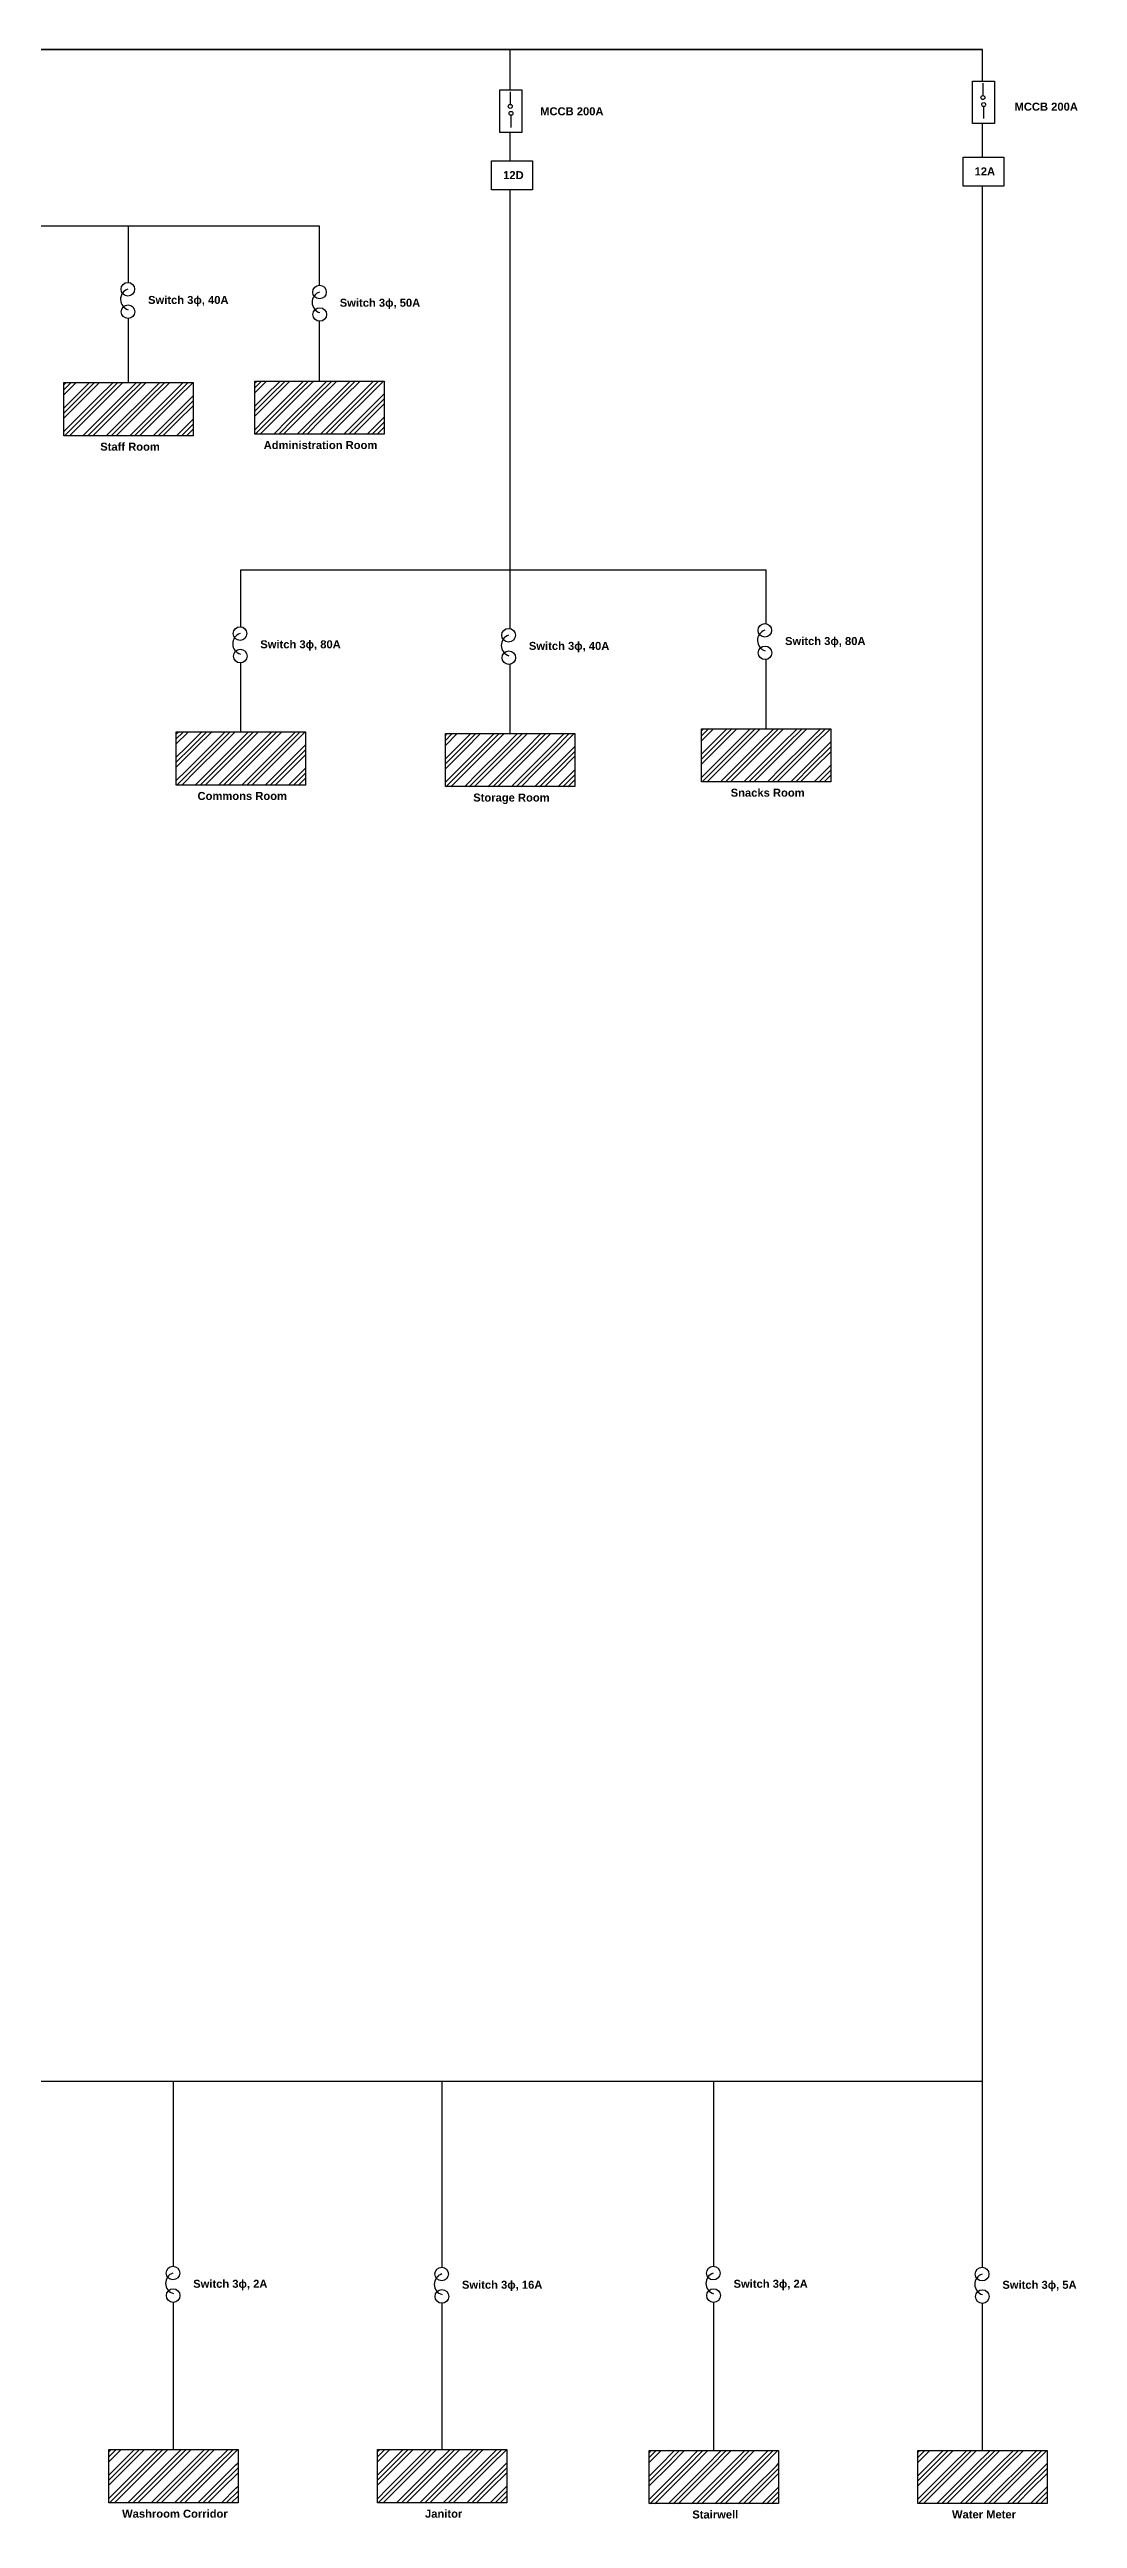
# Model space of a CAD drawing. Header units: inches. Extents: x -5920 to -969, y -5452 to -771.
# Drawn here: x -2768 to -969, y -5448 to -1129 of the extents above; entities that cross this region are included whole.
import ezdxf

# ---------------------------------------------------------------- set-up
doc = ezdxf.new("R2010")
doc.units = ezdxf.units.IN
doc.header["$MEASUREMENT"] = 0
doc.styles.get("Standard").update_dxf_attribs({"font": 'arialbd.ttf'})

msp = doc.modelspace()

# ---------------------------------------------------------------- hatches: boundary and pattern name
at = {"true_color": 0xc7c8ca}
h = msp.add_hatch(dxfattribs=at)
h.set_pattern_fill('GOST_GROUND', color=9, scale=2.891733)
h.set_pattern_definition([(45, (10934.677, 5990.882), (40.895287, 0), [57.83467]), (45, (10943.352, 5990.882), (40.895287, 0), [57.83467]), (45, (10952.027, 5990.882), (40.895287, 0), [57.83467])])
h.paths.add_polyline_path([(-2516.3, -1711.9), (-2742.5, -1711.9), (-2742.5, -1804.8), (-2516.3, -1804.8)])
h = msp.add_hatch(dxfattribs=at)
h.set_pattern_fill('GOST_GROUND', color=9, scale=2.891733)
h.set_pattern_definition([(45, (11268.307, 5993.722), (40.895287, 0), [57.83467]), (45, (11276.982, 5993.722), (40.895287, 0), [57.83467]), (45, (11285.657, 5993.722), (40.895287, 0), [57.83467])])
h.paths.add_polyline_path([(-2182.7, -1709), (-2408.9, -1709), (-2408.9, -1801.9), (-2182.7, -1801.9)])
h = msp.add_hatch(dxfattribs=at)
h.set_pattern_fill('GOST_GROUND', color=9, scale=2.891733)
h.set_pattern_definition([(45, (11130.96, 5379.9), (40.895287, 0), [57.83467]), (45, (11139.635, 5379.9), (40.895287, 0), [57.83467]), (45, (11148.31, 5379.9), (40.895287, 0), [57.83467])])
h.paths.add_polyline_path([(-2320.1, -2322.9), (-2546.3, -2322.9), (-2546.3, -2415.8), (-2320.1, -2415.8)])
h = msp.add_hatch(dxfattribs=at)
h.set_pattern_fill('GOST_GROUND', color=9, scale=2.891733)
h.set_pattern_definition([(45, (11601.827, 5377.066), (40.895287, 0), [57.83467]), (45, (11610.502, 5377.066), (40.895287, 0), [57.83467]), (45, (11619.177, 5377.066), (40.895287, 0), [57.83467])])
h.paths.add_polyline_path([(-1849.2, -2325.7), (-2075.4, -2325.7), (-2075.4, -2418.6), (-1849.2, -2418.6)])
h = msp.add_hatch(dxfattribs=at)
h.set_pattern_fill('GOST_GROUND', color=9, scale=2.891733)
h.set_pattern_definition([(45, (12050, 5385.565), (40.895287, 0), [57.83467]), (45, (12058.677, 5385.565), (40.895287, 0), [57.83467]), (45, (12067.352, 5385.565), (40.895287, 0), [57.83467])])
h.paths.add_polyline_path([(-1401, -2317.2), (-1627.2, -2317.2), (-1627.2, -2410.1), (-1401, -2410.1)])
h = msp.add_hatch(dxfattribs=at)
h.set_pattern_fill('GOST_GROUND', color=9, scale=2.891733)
h.set_pattern_definition([(45, (11013.194, 2374.96), (40.895287, 0), [57.83467]), (45, (11021.87, 2374.96), (40.895287, 0), [57.83467]), (45, (11030.544, 2374.96), (40.895287, 0), [57.83467])])
h.paths.add_polyline_path([(-2437.8, -5327.8), (-2664, -5327.8), (-2664, -5420.7), (-2437.8, -5420.7)])
h = msp.add_hatch(dxfattribs=at)
h.set_pattern_fill('GOST_GROUND', color=9, scale=2.891733)
h.set_pattern_definition([(45, (11483.253, 2374.96), (40.895287, 0), [57.83467]), (45, (11491.928, 2374.96), (40.895287, 0), [57.83467]), (45, (11500.603, 2374.96), (40.895287, 0), [57.83467])])
h.paths.add_polyline_path([(-1967.8, -5327.8), (-2194, -5327.8), (-2194, -5420.7), (-1967.8, -5420.7)])
h = msp.add_hatch(dxfattribs=at)
h.set_pattern_fill('GOST_GROUND', color=9, scale=2.891733)
h.set_pattern_definition([(45, (11958.366, 2373.578), (40.895287, 0), [57.83467]), (45, (11967.04, 2373.578), (40.895287, 0), [57.83467]), (45, (11975.716, 2373.578), (40.895287, 0), [57.83467])])
h.paths.add_polyline_path([(-1492.6, -5329.2), (-1718.8, -5329.2), (-1718.8, -5422.1), (-1492.6, -5422.1)])
h = msp.add_hatch(dxfattribs=at)
h.set_pattern_fill('GOST_GROUND', color=9, scale=2.891733)
h.set_pattern_definition([(45, (12428.425, 2373.836), (40.895287, 0), [57.83467]), (45, (12437.1, 2373.836), (40.895287, 0), [57.83467]), (45, (12445.775, 2373.836), (40.895287, 0), [57.83467])])
h.paths.add_polyline_path([(-1022.6, -5328.9), (-1248.8, -5328.9), (-1248.8, -5421.8), (-1022.6, -5421.8)])

# ---------------------------------------------------------------- linework, layer by layer
at = {"lineweight": 35}
msp.add_line((-5806.1, -1128.7), (-1135.4, -1128.7), dxfattribs=at)
at = {"lineweight": 30}
for p, q in [((-1962, -1199.6), (-1962, -1128.7)), ((-1135.4, -1184.3), (-1135.4, -1128.7)), ((-1962, -1323.9), (-1962, -1273.9)), ((-1135.4, -1317.3), (-1135.4, -1258.5)), ((-1962, -2141.9), (-1962, -1374.6)), ((-1135.4, -5008.6), (-1135.4, -1368)), ((-2295.5, -1438.2), (-4045.1, -1438.2)), ((-2629.2, -1536.5), (-2629.2, -1438.2)), ((-2295.5, -1541.3), (-2295.5, -1438.2)), ((-2629.2, -1711.7), (-2629.2, -1599.4)), ((-2295.5, -1708.9), (-2295.5, -1604.3)), ((-2432.9, -2039.3), (-1513.8, -2039.3)), ((-2432.9, -2138.9), (-2432.9, -2039.3)), ((-1513.8, -2133.4), (-1513.8, -2039.3)), ((-2432.9, -2322.7), (-2432.9, -2201.8)), ((-1513.8, -2317), (-1513.8, -2196)), ((-1962, -2325.5), (-1962, -2204.5)), ((-4719, -4682.8), (-1135.4, -4682.8)), ((-2550.6, -5006.8), (-2550.6, -4682.8)), ((-2080.6, -5008.5), (-2080.6, -4682.8)), ((-1605.5, -5006.9), (-1605.5, -4682.8)), ((-2550.6, -5327.6), (-2550.6, -5069.8)), ((-2080.6, -5327.6), (-2080.6, -5071.5)), ((-1605.5, -5329), (-1605.5, -5069.9)), ((-1135.4, -5328.8), (-1135.4, -5071.6))]:
    msp.add_line(p, q, dxfattribs=at)
for p, q in [((-1961.8, -1203.2), (-1961.8, -1224.6)), ((-1135, -1187.8), (-1135, -1209.2)), ((-1960.5, -1243.8), (-1960.5, -1265.3)), ((-1133.7, -1228.5), (-1133.7, -1249.9))]:
    msp.add_line(p, q)
for points in [[(-1980, -1199.6), (-1941.6, -1199.6), (-1941.6, -1273.9), (-1980, -1273.9)], [(-1153.2, -1184.3), (-1114.8, -1184.3), (-1114.8, -1258.5), (-1153.2, -1258.5)], [(-1994.1, -1323.9), (-1922.9, -1323.9), (-1922.9, -1374.6), (-1994.1, -1374.6)], [(-1169.6, -1317.3), (-1098.4, -1317.3), (-1098.4, -1368), (-1169.6, -1368)], [(-2742.3, -1711.7), (-2516.1, -1711.7), (-2516.1, -1804.6), (-2742.3, -1804.6)], [(-2408.6, -1708.9), (-2182.4, -1708.9), (-2182.4, -1801.8), (-2408.6, -1801.8)], [(-2546, -2322.7), (-2319.8, -2322.7), (-2319.8, -2415.6), (-2546, -2415.6)], [(-2075.1, -2325.5), (-1848.9, -2325.5), (-1848.9, -2418.4), (-2075.1, -2418.4)], [(-1626.9, -2317), (-1400.7, -2317), (-1400.7, -2409.9), (-1626.9, -2409.9)], [(-2663.7, -5327.6), (-2437.5, -5327.6), (-2437.5, -5420.5), (-2663.7, -5420.5)], [(-2193.7, -5327.6), (-1967.5, -5327.6), (-1967.5, -5420.5), (-2193.7, -5420.5)], [(-1718.6, -5329), (-1492.4, -5329), (-1492.4, -5421.9), (-1718.6, -5421.9)], [(-1248.5, -5328.8), (-1022.3, -5328.8), (-1022.3, -5421.7), (-1248.5, -5421.7)]]:
    msp.add_lwpolyline(points, close=True)
for centre, radius in [((-1961.6, -1228.4), 3.44), ((-1960.3, -1240.6), 3.44), ((-1134.8, -1213), 3.44), ((-1133.5, -1225.2), 3.44), ((-2630.5, -1548.3), 11.9), ((-2295.2, -1553.2), 11.9), ((-2630.1, -1587.6), 11.9), ((-2294.8, -1592.5), 11.9), ((-2434.2, -2150.6), 11.9), ((-1964.5, -2153.5), 11.9), ((-1516.3, -2145), 11.9), ((-2433.8, -2190), 11.9), ((-1964.1, -2192.8), 11.9), ((-1515.9, -2184.3), 11.9), ((-2551.6, -5018.6), 11.9), ((-2081.5, -5020.3), 11.9), ((-1606.4, -5018.7), 11.9), ((-1136.2, -5020.5), 11.9), ((-2551.2, -5058), 11.9), ((-2081.1, -5059.6), 11.9), ((-1606, -5058), 11.9), ((-1135.8, -5059.8), 11.9)]:
    msp.add_circle(centre, radius)
for centre in [(-2624.4, -1566.1), (-2289.2, -1571.1), (-2428.2, -2168.5), (-1958.4, -2171.3), (-1510.2, -2162.8), (-2545.5, -5036.5), (-2075.5, -5038.2), (-1600.4, -5036.6), (-1130.1, -5038.3)]:
    msp.add_arc(centre, 18.9, 108.6696, 253.4394)

# ---------------------------------------------------------------- texts
at = {"char_height": 14, "attachment_point": 1}
for s, width, heights, insert in [('MCCB 200A', 114.192, [16.5], (-1909.3, -1230)), ('MCCB 200A', 114.192, [16.5], (-1079.5, -1221.9)), ('12A', 40.822, [14.6], (-1149.4, -1335.1)), ('12D', 40.822, [14.6], (-1974, -1341.7)), ('Switch 3ϕ, 40A', 160.534, [16.8], (-2595.1, -1560)), ('Switch 3ϕ, 50A', 160.534, [16.8], (-2259.8, -1564.9)), ('\\pxqc;Administration Room', 224.019, [14.6], (-2405.5, -1813.9)), ('\\pxqc;Staff Room', 186.514, [19.3], (-2719.9, -1816.7)), ('Switch 3ϕ, 80A', 160.534, [16.8], (-1480.9, -2156.7)), ('Switch 3ϕ, 80A', 160.534, [16.8], (-2398.8, -2162.4)), ('Switch 3ϕ, 40A', 160.534, [16.8], (-1929, -2165.2)), ('\\pxqc;Commons Room', 186.514, [19.3], (-2523.6, -2427.7)), ('\\pxqc;Storage Room', 186.514, [19.3], (-2052.8, -2430.5)), ('\\pxqc;Snacks Room', 186.514, [19.3], (-1604.6, -2422)), ('Switch 3ϕ, 2A', 160.534, [16.8], (-2516.2, -5030.4)), ('Switch 3ϕ, 16A', 160.534, [16.8], (-2046.1, -5032.1)), ('Switch 3ϕ, 2A', 160.534, [16.8], (-1571, -5030.4)), ('Switch 3ϕ, 5A', 160.534, [16.8], (-1100.8, -5032.2)), ('\\pxqc;Washroom Corridor', 186.514, [19.3], (-2641.4, -5432.6)), ('\\pxqc;Janitor', 186.514, [19.3], (-2171.3, -5432.6)), ('\\pxqc;Stairwell', 186.514, [19.3], (-1696.2, -5434)), ('\\pxqc;Water Meter', 186.514, [19.3], (-1226.2, -5433.8))]:
    msp.add_mtext_dynamic_manual_height_columns(s, width=width, gutter_width=45.3, heights=heights, dxfattribs=dict(at, insert=insert))

doc.saveas('drawing.dxf')
